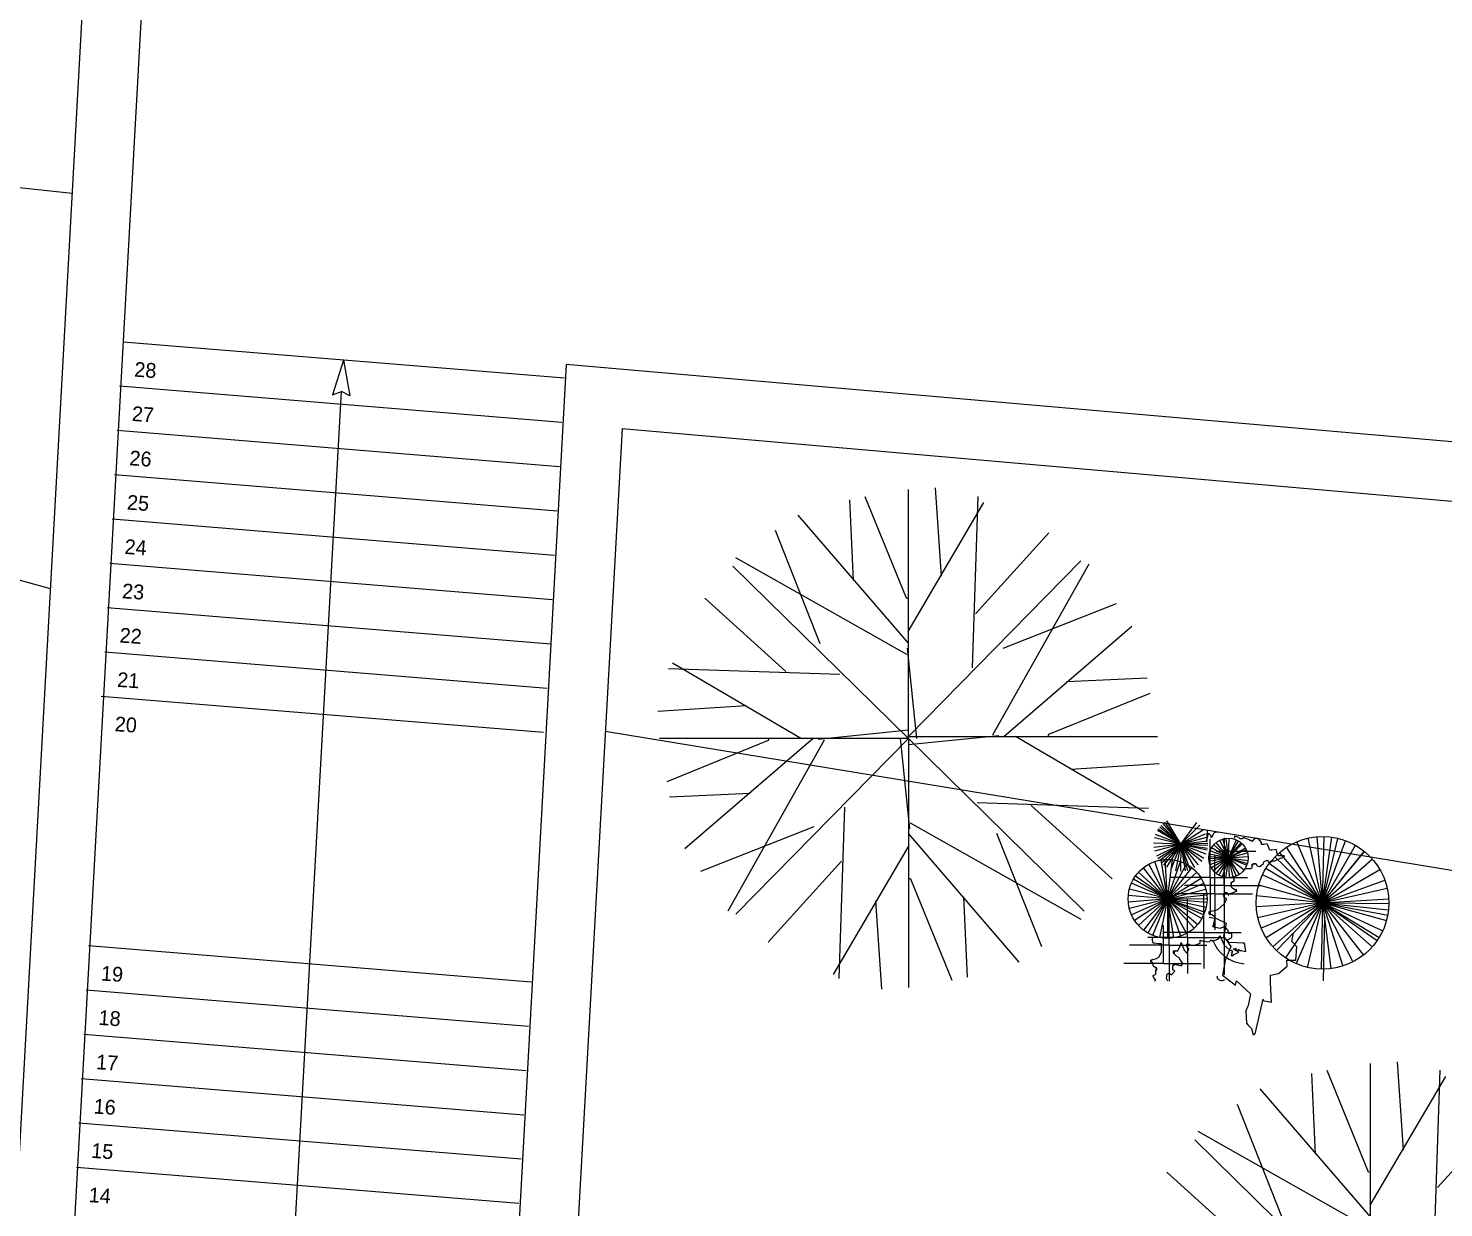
# Model space of a CAD drawing. Header units: millimetres. Extents: x 387 to 811, y 539 to 827.
# Drawn here: x 721.85 to 731.42, y 745.27 to 753.25 of the extents above; entities that cross this region are included whole.
import ezdxf
from ezdxf.enums import TextEntityAlignment as Align

# ---------------------------------------------------------------- set-up
doc = ezdxf.new("R2010")
doc.units = ezdxf.units.MM
for name, color, linetype in [('cuvas de nível', 51, 'Continuous'), ('LINHA FINA', 8, 'Continuous'), ('MOBILIARIO', 3, 'Continuous'), ('SIMBOLOS', 4, 'Continuous'), ('TEXTO', 4, 'Continuous'), ('vegetação', 112, 'Continuous')]:
    doc.layers.add(name, color=color, linetype=linetype)

# ---------------------------------------------------------------- blocks, each defined once
blk = doc.blocks.new('T2', base_point=(179.76, 122.92))
for p, q in [((187.6, 161.67), (186.23, 182.74)), ((166.66, 160.66), (165.76, 179.9)), ((179.27, 156.4), (169.42, 180.59)), ((179.68, 148.48), (197.76, 179.21)), ((179.76, 122.92), (179.76, 182.32)), ((179.77, 145.68), (153.43, 176.25)), ((158.72, 145.53), (148.04, 172.54)), ((179.38, 143.01), (138.6, 166.06)), ((137.87, 164.08), (179.76, 122.92)), ((150.5, 138.92), (131.2, 156.4)), ((179.76, 156.27), (179.27, 156.4)), ((181.73, 122.9), (179.52, 144.47)), ((163.39, 138.18), (122.51, 139.57))]:
    blk.add_line(p, q)
blk = doc.blocks.new('AHUA1PL2')
for p, q in [((-0.0139, 0.9484), (-0.2932, 1.634)), ((0, 0), (0, 1.6829)), ((0.2221, 1.0978), (0.1833, 1.6947)), ((-0.3713, 1.0693), (-0.3968, 1.6144)), ((-0.0024, 0.7242), (0.5099, 1.5949)), ((0.0003, 0.6449), (-0.7461, 1.511)), ((-0.5963, 0.6406), (-0.8989, 1.4057)), ((-1.187, 1.1662), (0, 0)), ((-0.0108, 0.5691), (-1.1663, 1.2222)), ((-0.8293, 0.4533), (-1.376, 0.9485)), ((-0.0001, 0.9449), (-0.0139, 0.9484)), ((0.0558, -0.0005), (-0.007, 0.6104)), ((-0.464, 0.4323), (-1.6222, 0.4717))]:
    blk.add_line(p, q)
at = {"xscale": 0.02833333322, "yscale": 0.02833333322, "zscale": 0.02833333322}
for p, rotation in [((0, 0.0148), 269.9999999999999), ((0, 0), 89.99999999999999), ((0, 0), 180)]:
    blk.add_blockref('T2', p, dxfattribs=dict(at, rotation=rotation))

msp = doc.modelspace()

# ---------------------------------------------------------------- linework, layer by layer
at = {"layer": 'cuvas de nível'}
for points in [[(722.1433, 752.1311, 106), (720.6256, 752.2934, 106), (718.5256, 753.1234, 106), (714.2456, 756.1034, 106), (713.2756, 758.3934, 106), (712.6956, 761.8934, 106), (712.1716, 763.0209, 106)], [(712.1716, 757.0915, 105), (712.3056, 756.5334, 105), (714.3556, 753.2534, 105), (717.3656, 750.7434, 105), (721.9959, 749.4599, 105)], [(725.7484, 748.4948, 105), (733.0756, 747.2934, 105), (741.1356, 746.0534, 105), (747.6819, 744.9542, 105)]]:
    msp.add_polyline3d(points, dxfattribs=at)
at = {"layer": 'LINHA FINA'}
for p, q in [((725.4716, 750.8828, 113.2744), (722.4885, 751.1269, 113.2744)), ((725.4551, 750.5831, 113.2744), (722.464, 750.8279, 113.2744)), ((725.4385, 750.2835, 113.2744), (722.4475, 750.5282, 113.2744)), ((725.422, 749.9838, 113.2744), (722.431, 750.2286, 113.2744)), ((725.4055, 749.6842, 113.2744), (722.4144, 749.9289, 113.2744)), ((725.3889, 749.3845, 113.2744), (722.3979, 749.6293, 113.2744)), ((725.3803, 749.0842, 113.2744), (722.3814, 749.3296, 113.2744)), ((725.3559, 748.7852, 113.2744), (722.3648, 749.03, 113.2744)), ((725.3314, 748.4862, 113.2744), (722.3404, 748.731, 113.2744)), ((725.2463, 746.7996, 110.7301), (722.2553, 747.0443, 110.7301)), ((725.2298, 746.4999, 110.7301), (722.2387, 746.7447, 110.7301)), ((725.2133, 746.2003, 110.7301), (722.2222, 746.445, 110.7301)), ((725.1967, 745.9006, 110.7301), (722.2057, 746.1454, 110.7301)), ((725.1802, 745.601, 110.7301), (722.1891, 745.8457, 110.7301)), ((725.1637, 745.3013, 110.7301), (722.1726, 745.5461, 110.7301))]:
    msp.add_line(p, q, dxfattribs=at)
at = {"layer": 'MOBILIARIO'}
for p, q in [((722.6819, 754.633, 114.7935), (721.1949, 727.6812, 99.1474)), ((722.2519, 754.1003, 114.4715), (720.8093, 727.9548, 99.2934)), ((725.4847, 750.976, 114.5466), (724.8802, 740.0189, 108.1857)), ((725.4848, 750.977, 54), (747.4319, 749.0568, 54)), ((725.8614, 750.5415, 114.3072), (725.301, 740.3858, 108.4115)), ((725.8614, 750.5415, 114.3072), (747.4319, 748.6553, 54.6909))]:
    msp.add_line(p, q, dxfattribs=at)
at = {"layer": 'SIMBOLOS', "elevation": 112.1082}
for points in [[(723.9791, 751.0036), (723.9032, 750.7706), (723.9643, 750.7914)], [(723.9791, 751.0036), (724.0219, 750.7623), (723.9643, 750.7914)]]:
    msp.add_lwpolyline(points, dxfattribs=at)
at = {"layer": 'TEXTO'}
msp.add_line((723.3767, 740.1419, 54), (723.9643, 750.7914, 112.1082), dxfattribs=at)
at = {"layer": 'vegetação'}
for p, q in [((729.6379, 747.7315, 54), (729.5068, 747.859, 54)), ((729.6379, 747.7315, 54), (729.5197, 747.8711, 54)), ((729.6379, 747.7315, 54), (729.5317, 747.8804, 54)), ((729.6379, 747.7315, 54), (729.5443, 747.8886, 54)), ((729.6379, 747.7315, 54), (729.7467, 747.8785, 54)), ((729.6379, 747.7315, 54), (729.7673, 747.8608, 54)), ((729.6379, 747.7315, 54), (729.46, 747.7737, 54)), ((729.6379, 747.7315, 54), (729.4675, 747.798, 54)), ((729.6379, 747.7315, 54), (729.4808, 747.8251, 54)), ((729.6379, 747.7315, 54), (729.4861, 747.8335, 54)), ((729.6379, 747.7315, 54), (729.4959, 747.8467, 54)), ((729.6379, 747.7315, 54), (729.7914, 747.8309, 54)), ((729.6379, 747.7315, 54), (729.7914, 747.8309, 54)), ((729.6379, 747.7315, 54), (729.8067, 747.8019, 54)), ((729.6379, 747.7315, 54), (729.8146, 747.7786, 54)), ((729.8364, 747.5054, 54), (729.8364, 747.7655, 54)), ((729.9608, 747.6384, 54), (729.9022, 747.7583, 54)), ((729.9608, 747.6384, 54), (729.9227, 747.7663, 54)), ((729.9312, 747.7742, 54), (729.9312, 746.8484, 54)), ((729.9608, 747.6384, 54), (729.9443, 747.7708, 54)), ((729.9608, 747.6384, 54), (729.9663, 747.7718, 54)), ((729.9608, 747.6384, 54), (730.0143, 747.7607, 54)), ((730.5972, 747.3347, 54), (730.5008, 747.7724, 54)), ((730.5972, 747.3347, 54), (730.5605, 747.7814, 54)), ((730.5972, 747.3347, 54), (730.6069, 747.7828, 54)), ((730.5972, 747.3347, 54), (730.6608, 747.7783, 54)), ((730.5972, 747.3347, 54), (730.7003, 747.7708, 54)), ((729.6379, 747.7315, 54), (729.4552, 747.739, 54)), ((729.6379, 747.7315, 54), (729.4565, 747.7085, 54)), ((729.6379, 747.7315, 54), (729.4612, 747.6843, 54)), ((729.6379, 747.7315, 54), (729.4736, 747.6512, 54)), ((729.6379, 747.7315, 54), (729.4844, 747.632, 54)), ((729.6379, 747.7315, 54), (729.494, 747.6187, 54)), ((729.6379, 747.7315, 54), (729.5086, 747.6022, 54)), ((729.6379, 747.7315, 54), (729.5227, 747.5895, 54)), ((729.6379, 747.7315, 54), (729.5428, 747.5753, 54)), ((729.6379, 747.7315, 54), (729.5722, 747.5608, 54)), ((729.6379, 747.7315, 54), (729.6037, 747.5518, 54)), ((729.6379, 747.7315, 54), (729.6364, 747.5486, 54)), ((729.6379, 747.7315, 54), (729.8194, 747.7541, 54)), ((729.6379, 747.7315, 54), (729.8207, 747.7381, 54)), ((729.6379, 747.7315, 54), (729.7571, 747.5927, 54)), ((729.6379, 747.7315, 54), (729.7304, 747.5737, 54)), ((729.6379, 747.7315, 54), (729.8086, 747.6658, 54)), ((729.6379, 747.7315, 54), (729.795, 747.6379, 54)), ((729.6379, 747.7315, 54), (729.7799, 747.6162, 54)), ((729.6379, 747.7315, 54), (729.7799, 747.6162, 54)), ((729.6379, 747.7315, 54), (729.819, 747.7054, 54)), ((729.6379, 747.7315, 54), (729.8207, 747.7239, 54)), ((729.6379, 747.7315, 54), (729.8169, 747.694, 54)), ((729.6379, 747.7315, 54), (729.6691, 747.5513, 54)), ((729.6379, 747.7315, 54), (729.6851, 747.5548, 54)), ((729.6379, 747.7315, 54), (729.7007, 747.5597, 54)), ((729.9608, 747.6384, 54), (729.8297, 747.6634, 54)), ((729.9608, 747.6384, 54), (729.8363, 747.6864, 54)), ((729.9608, 747.6384, 54), (729.8468, 747.7078, 54)), ((729.9608, 747.6384, 54), (729.8611, 747.7271, 54)), ((730.1455, 747.6816, 54), (729.8771, 747.6816, 54)), ((729.9608, 747.6384, 54), (729.8785, 747.7435, 54)), ((729.9315, 747.453, 54), (729.9315, 747.7132, 54)), ((729.9608, 747.6384, 54), (730.0291, 747.7531, 54)), ((729.9608, 747.6384, 54), (730.0471, 747.7403, 54)), ((729.9608, 747.6384, 54), (730.0539, 747.7341, 54)), ((729.9608, 747.6384, 54), (730.0755, 747.7067, 54)), ((729.9608, 747.6384, 54), (730.0816, 747.6953, 54)), ((729.9608, 747.6384, 54), (730.0898, 747.6728, 54)), ((729.9608, 747.6384, 54), (730.0898, 747.6728, 54)), ((730.5972, 747.3347, 54), (730.3049, 747.6745, 54)), ((730.5972, 747.3347, 54), (730.3532, 747.7106, 54)), ((730.5972, 747.3347, 54), (730.4242, 747.7482, 54)), ((730.5972, 747.3347, 54), (730.7519, 747.7553, 54)), ((730.5972, 747.3347, 54), (730.819, 747.7241, 54)), ((730.5972, 747.3347, 54), (730.8793, 747.6829, 54)), ((730.5972, 747.3347, 54), (730.8801, 747.6823, 54)), ((729.5496, 747.3618, 54), (729.3857, 747.5724, 54)), ((729.5496, 747.3618, 54), (729.4226, 747.5966, 54)), ((729.5496, 747.3618, 54), (729.463, 747.6143, 54)), ((729.5496, 747.3618, 54), (729.5057, 747.6251, 54)), ((729.5496, 747.3618, 54), (729.534, 747.6283, 54)), ((729.5496, 747.3618, 54), (729.5818, 747.6268, 54)), ((729.5496, 747.3618, 54), (729.6363, 747.6143, 54)), ((729.5496, 747.3618, 54), (729.6767, 747.5966, 54)), ((729.5496, 747.3618, 54), (729.7136, 747.5724, 54)), ((729.9608, 747.6384, 54), (729.8275, 747.6455, 54)), ((729.9608, 747.6384, 54), (729.8275, 747.6329, 54)), ((729.9608, 747.6384, 54), (729.8293, 747.6157, 54)), ((729.9608, 747.6384, 54), (729.8355, 747.5926, 54)), ((729.9608, 747.6384, 54), (729.8457, 747.5709, 54)), ((729.9608, 747.6384, 54), (729.8596, 747.5514, 54)), ((729.8697, 747.3959, 54), (729.8697, 747.656, 54)), ((729.9608, 747.6384, 54), (729.8767, 747.5348, 54)), ((729.9608, 747.6384, 54), (729.8767, 747.5348, 54)), ((729.9608, 747.6384, 54), (729.8966, 747.5214, 54)), ((729.9608, 747.6384, 54), (729.9185, 747.5118, 54)), ((729.9608, 747.6384, 54), (729.9418, 747.5063, 54)), ((729.9608, 747.6384, 54), (730.0938, 747.6492, 54)), ((729.9608, 747.6384, 54), (730.0933, 747.6219, 54)), ((729.9608, 747.6384, 54), (730.0854, 747.5904, 54)), ((729.9608, 747.6384, 54), (730.0892, 747.6018, 54)), ((729.9608, 747.6384, 54), (729.9657, 747.505, 54)), ((729.9608, 747.6384, 54), (729.9894, 747.508, 54)), ((729.9608, 747.6384, 54), (730.0681, 747.559, 54)), ((729.9608, 747.6384, 54), (730.0334, 747.5264, 54)), ((729.9608, 747.6384, 54), (730.0122, 747.5152, 54)), ((729.9608, 747.6384, 54), (730.0334, 747.5264, 54)), ((730.5972, 747.3347, 54), (730.2142, 747.5675, 54)), ((730.5972, 747.3347, 54), (730.2366, 747.6009, 54)), ((730.5972, 747.3347, 54), (730.2741, 747.6453, 54)), ((730.5972, 747.3347, 54), (730.9334, 747.631, 54)), ((729.5496, 747.3618, 54), (729.3186, 747.4955, 54)), ((729.5496, 747.3618, 54), (729.3315, 747.5157, 54)), ((729.5496, 747.3618, 54), (729.3533, 747.5426, 54)), ((729.5496, 747.3618, 54), (729.746, 747.5426, 54)), ((729.5496, 747.3618, 54), (729.7769, 747.5019, 54)), ((729.8364, 747.5054, 54), (729.568, 747.5054, 54)), ((729.8364, 747.5054, 54), (729.8364, 747.2628, 54)), ((729.8364, 747.5054, 54), (730.0902, 747.5054, 54)), ((730.5972, 747.3347, 54), (730.1907, 747.5236, 54)), ((730.5972, 747.3347, 54), (730.9837, 747.5615, 54)), ((730.5972, 747.3347, 54), (731.018, 747.4889, 54)), ((729.5496, 747.3618, 54), (729.2836, 747.3838, 54)), ((729.5496, 747.3618, 54), (729.2909, 747.4273, 54)), ((729.5496, 747.3618, 54), (729.3052, 747.469, 54)), ((729.5496, 747.3618, 54), (729.7941, 747.469, 54)), ((729.5496, 747.3618, 54), (729.8084, 747.4273, 54)), ((729.5496, 747.3618, 54), (729.8151, 747.3894, 54)), ((729.8697, 747.3959, 54), (729.6013, 747.3959, 54)), ((729.9315, 747.453, 54), (729.6631, 747.453, 54)), ((729.7936, 747.1339, 54), (729.7936, 747.3941, 54)), ((729.8697, 747.3959, 54), (730.1235, 747.3959, 54)), ((729.8697, 747.3959, 54), (729.8697, 747.1533, 54)), ((729.9315, 747.453, 54), (730.1853, 747.453, 54)), ((729.9315, 747.453, 54), (729.9315, 747.2104, 54)), ((730.5972, 747.3347, 54), (730.1514, 747.3814, 54)), ((730.5972, 747.3347, 54), (730.1652, 747.4541, 54)), ((730.5972, 747.3347, 54), (731.034, 747.4352, 54)), ((729.5496, 747.3618, 54), (729.2836, 747.3398, 54)), ((729.5496, 747.3618, 54), (729.2909, 747.2963, 54)), ((729.5496, 747.3618, 54), (729.3052, 747.2546, 54)), ((729.5496, 747.3618, 54), (729.3262, 747.2158, 54)), ((729.5496, 747.3618, 54), (729.3533, 747.181, 54)), ((729.5496, 747.3618, 54), (729.3857, 747.1511, 54)), ((729.5496, 747.3618, 54), (729.4159, 747.1308, 54)), ((729.5496, 747.3618, 54), (729.4482, 747.1149, 54)), ((729.5496, 747.3618, 54), (729.4939, 747.1007, 54)), ((729.5496, 747.3618, 54), (729.4939, 747.1007, 54)), ((729.5496, 747.3618, 54), (729.8166, 747.3655, 54)), ((729.5496, 747.3618, 54), (729.8107, 747.306, 54)), ((729.5496, 747.3618, 54), (729.8157, 747.3398, 54)), ((729.5496, 747.3618, 54), (729.6363, 747.1093, 54)), ((729.5496, 747.3618, 54), (729.6767, 747.127, 54)), ((729.5496, 747.3618, 54), (729.7531, 747.189, 54)), ((729.5496, 747.3618, 54), (729.7281, 747.1632, 54)), ((729.5496, 747.3618, 54), (729.7941, 747.2546, 54)), ((729.5496, 747.3618, 54), (729.7807, 747.2281, 54)), ((729.5496, 747.3618, 54), (729.7807, 747.2281, 54)), ((729.5496, 747.3618, 54), (729.8008, 747.2715, 54)), ((729.5496, 747.3618, 54), (729.5496, 747.0949, 54)), ((729.5496, 747.3618, 54), (729.5892, 747.0978, 54)), ((729.5605, 747.0482, 54), (729.5605, 747.3084, 54)), ((729.6842, 747.1006, 54), (729.6842, 747.3608, 54)), ((730.5972, 747.3347, 54), (730.1498, 747.3074, 54)), ((730.5972, 747.3347, 54), (730.1604, 747.2341, 54)), ((730.5972, 747.3347, 54), (730.1829, 747.1636, 54)), ((730.5972, 747.3347, 54), (730.2167, 747.0977, 54)), ((730.5972, 747.3347, 54), (730.2609, 747.0383, 54)), ((730.5972, 747.3347, 54), (730.2849, 747.0131, 54)), ((730.5972, 747.3347, 54), (730.3474, 746.9625, 54)), ((730.5972, 747.3347, 54), (730.4178, 746.9239, 54)), ((730.5972, 747.3347, 54), (730.4941, 746.8985, 54)), ((730.5972, 747.3347, 54), (730.4941, 746.8985, 54)), ((730.5972, 747.3347, 54), (730.5874, 746.8866, 54)), ((730.5972, 747.3347, 54), (731.0446, 747.362, 54)), ((730.5972, 747.3347, 54), (730.8019, 746.9359, 54)), ((730.5972, 747.3347, 54), (730.967, 747.0814, 54)), ((730.5972, 747.3347, 54), (730.9801, 747.1018, 54)), ((730.5972, 747.3347, 54), (730.9324, 747.0372, 54)), ((730.5972, 747.3347, 54), (730.9801, 747.1018, 54)), ((730.5972, 747.3347, 54), (730.8739, 746.9821, 54)), ((730.5972, 747.3347, 54), (731.0036, 747.1457, 54)), ((730.5972, 747.3347, 54), (731.0292, 747.2152, 54)), ((730.5972, 747.3347, 54), (730.7335, 746.9077, 54)), ((730.5972, 747.3347, 54), (731.0429, 747.288, 54)), ((730.5972, 747.3347, 54), (731.0375, 747.2512, 54)), ((730.5972, 747.3347, 54), (731.0454, 747.3312, 54)), ((730.5972, 747.3347, 54), (730.6539, 746.8901, 54)), ((729.5225, 746.9244, 54), (729.5225, 747.1846, 54)), ((730.604, 746.8079, 54), (730.6135, 747.2446, 54)), ((729.6842, 747.1006, 54), (729.4158, 747.1006, 54)), ((729.7936, 747.1339, 54), (729.5252, 747.1339, 54)), ((729.6842, 747.1006, 54), (729.6842, 746.858, 54)), ((729.6842, 747.1006, 54), (729.938, 747.1006, 54)), ((729.7936, 747.1339, 54), (729.7936, 746.8913, 54)), ((729.7936, 747.1339, 54), (730.0474, 747.1339, 54)), ((729.5605, 747.0482, 54), (729.2921, 747.0482, 54)), ((729.5605, 747.0482, 54), (729.8143, 747.0482, 54)), ((729.5605, 747.0482, 54), (729.5605, 746.8056, 54)), ((729.5225, 746.9244, 54), (729.254, 746.9244, 54)), ((729.5225, 746.9244, 54), (729.7763, 746.9244, 54))]:
    msp.add_line(p, q, dxfattribs=at)
at = {"layer": 'vegetação', "elevation": 54}
for points in [[(729.8173, 747.8292), (729.8126, 747.7483), (729.8269, 747.8054), (729.8411, 747.7911), (729.8411, 747.7768), (729.8506, 747.7816), (729.8649, 747.8102), (729.8649, 747.8102), (729.8839, 747.8149), (729.8887, 747.8149)], [(730.079, 747.5673), (730.1122, 747.5673), (730.1218, 747.5721), (730.1218, 747.5911), (730.1218, 747.5959), (730.1455, 747.6006), (730.1551, 747.5863), (730.1741, 747.5816), (730.1979, 747.6006), (730.1979, 747.6054), (730.2026, 747.6149), (730.2216, 747.6244), (730.2216, 747.6244), (730.2359, 747.6054), (730.2597, 747.6197), (730.274, 747.6197), (730.3073, 747.634), (730.3358, 747.6435), (730.3406, 747.653), (730.312, 747.653), (730.2977, 747.653), (730.293, 747.6625), (730.2835, 747.6959), (730.2549, 747.6911), (730.2454, 747.6911), (730.2407, 747.6911), (730.2264, 747.7244), (730.2216, 747.734), (730.2026, 747.7292), (730.2026, 747.7292), (730.1836, 747.7292), (730.1836, 747.7435), (730.1646, 747.7673), (730.1503, 747.7721), (730.1313, 747.7625), (730.1265, 747.753), (730.0599, 747.7768), (730.0552, 747.7673), (730.0409, 747.7673), (730.0314, 747.7768), (730.0028, 747.7864), (730.0028, 747.7721)], [(730.1023, 747.7626), (730.1023, 747.7585), (730.1048, 747.7593), (730.108, 747.7593), (730.1096, 747.7593), (730.1104, 747.7577), (730.1121, 747.7569), (730.1137, 747.7561), (730.1177, 747.7545), (730.1185, 747.7545), (730.125, 747.7528), (730.1283, 747.7569), (730.1283, 747.7577), (730.1331, 747.7634)], [(729.5503, 746.8047), (729.5462, 746.8149), (729.5415, 746.8244), (729.5462, 746.853), (729.5605, 746.8625), (729.5748, 746.8482), (729.5986, 746.872), (729.5843, 746.8815), (729.5843, 746.9101), (729.5986, 746.9196), (729.6414, 746.9101), (729.6556, 746.9244), (729.6461, 746.9339), (729.6366, 746.9482), (729.6271, 746.9625), (729.6128, 746.972), (729.589, 746.9958), (729.589, 747.0101), (729.6176, 747.0101), (729.6366, 747.0482), (729.6414, 747.0673), (729.6604, 747.0149), (729.6794, 746.9958), (729.6937, 747.0244), (729.6794, 747.0387), (729.6794, 747.0577), (729.7127, 747.0482), (729.7317, 747.0482), (729.7698, 747.0625), (729.7698, 747.0816), (729.7888, 747.0768), (729.8316, 747.072), (729.8411, 747.0816), (729.8554, 747.0768), (729.8935, 747.0911), (729.903, 747.1149), (729.9315, 747.0482), (729.9696, 747.0149), (729.9886, 747.0101), (729.9791, 746.9768), (730.0314, 747.0006), (729.9933, 747.0244), (730.079, 747.0054), (730.0694, 747.0625), (729.9648, 747.0673), (729.9505, 747.0816), (729.9838, 747.1006), (729.9838, 747.1244), (729.9743, 747.1292), (729.96, 747.1292), (729.96, 747.1482), (729.9505, 747.1577), (729.9315, 747.172), (729.903, 747.1625), (729.8554, 747.172), (729.8602, 747.1863), (729.8744, 747.2387), (729.8649, 747.2435), (729.8506, 747.253), (729.8316, 747.2578), (729.8316, 747.2768), (729.8554, 747.2816), (729.8887, 747.2911), (729.9315, 747.3292), (729.9505, 747.3625), (729.9315, 747.372), (729.9267, 747.3911), (729.941, 747.4054), (729.9648, 747.3959), (730.0171, 747.4149), (729.9886, 747.434), (729.9791, 747.4435), (729.9791, 747.4625), (729.9791, 747.4625), (729.9791, 747.4721), (730.0028, 747.4863), (729.9981, 747.5006)], [(729.8308, 747.239), (729.8799, 747.2298), (729.945, 747.1973), (729.9358, 747.1482), (729.9285, 747.109), (729.9764, 747.0391), (729.9384, 746.9447), (729.92, 746.8466), (730.009, 746.7791), (730.0146, 746.8085), (730.1097, 746.7196), (730.095, 746.6412), (730.0779, 746.6038), (730.0828, 746.5216), (730.0908, 746.5099), (730.1166, 746.4848), (730.1289, 746.4419), (730.1406, 746.4499), (730.1945, 746.6835), (730.1926, 746.6737), (730.2516, 746.6626), (730.246, 746.7957), (730.2453, 746.8466), (730.2981, 746.857), (730.3583, 746.9066), (730.3558, 746.9477), (730.4166, 746.9465), (730.4233, 747.0366), (730.3895, 747.0734), (730.4005, 747.1323)], [(729.4599, 746.8047), (729.4701, 746.8149), (729.4606, 746.8196), (729.4511, 746.8387), (729.4511, 746.8434), (729.4701, 746.853), (729.4701, 746.8768), (729.4749, 746.8911), (729.4559, 746.9054), (729.4511, 746.9101), (729.4511, 746.9244), (729.4368, 746.9387), (729.4368, 746.9482), (729.4749, 746.9577), (729.4892, 746.9673), (729.5082, 747.0006), (729.5082, 747.0577), (729.4892, 747.0577), (729.4606, 747.0625), (729.4511, 747.0625), (729.4463, 747.0816), (729.4463, 747.0863), (729.4463, 747.0958), (729.4463, 747.1054)]]:
    msp.add_lwpolyline(points, dxfattribs=at)
at = {"layer": 'vegetação'}
for centre, radius in [((729.9608, 747.6384, 54), 0.1335), ((730.5972, 747.3347, 54), 0.4482), ((729.5496, 747.3618, 54), 0.2669)]:
    msp.add_circle(centre, radius, dxfattribs=at)
for centre, radius, start, end in [((730.1314, 747.5881, 54), 0.0104, 69.38637, 212.49387), ((730.1376, 747.6045, 54), 0.00712, 249.38637, 352.60242), ((729.9944, 747.464, 54), 0.0161, 96.68165, 198.43918), ((729.9457, 747.3842, 54), 0.0197, 119.00968, 219.10834), ((729.9447, 747.386, 54), 0.0177, 347.86592, 119.00968), ((730.0063, 747.4195, 54), 0.00951, 262.38633, 55.15935), ((729.8436, 747.2654, 54), 0.0118, 155.50273, 254.84559), ((729.8705, 747.1796, 54), 0.0109, 137.83145, 272.80722), ((729.9018, 747.1014, 54), 0.00697, 18.23458, 193.69272), ((729.9667, 747.1352, 54), 0.00683, 145.87715, 315.47557), ((729.6067, 746.9969, 54), 0.0141, 100.30904, 238.73312), ((729.6889, 747.0451, 54), 0.0112, 43.54659, 223.05143), ((729.8428, 747.0738, 54), 0.00811, 57.22828, 172.37496), ((730.0878, 747.1718, 54), 0.2496, 200.10385, 265.4803), ((729.9639, 747.0787, 54), 0.00867, 96.40863, 263.59137), ((729.9777, 747.004, 54), 0.00988, 309.13002, 75.89862), ((730.0119, 747.0186, 54), 0.00698, 67.24827, 268.59079), ((730.0443, 747.0273, 54), 0.0154, 199.56233, 303.52587), ((730.0584, 747.0509, 54), 0.0137, 352.14283, 114.05093), ((729.4474, 746.9423, 54), 0.00929, 59.75331, 222.99469), ((729.4652, 746.8883, 54), 0.0119, 295.51533, 107.1789), ((729.6018, 746.9001, 54), 0.0195, 59.08743, 210.9821), ((729.9886, 746.9852, 54), 0.0076, 190.17697, 334.61605), ((729.9146, 746.8423, 54), 0.0328, 184.54814, 308.64513)]:
    msp.add_arc(centre, radius, start, end, dxfattribs=at)

# ---------------------------------------------------------------- block references
for p in [(727.7978, 748.446, 106), (730.9213, 744.5664, 105)]:
    msp.add_blockref('AHUA1PL2', p, dxfattribs=at)

# ---------------------------------------------------------------- texts
at = {"layer": 'TEXTO'}
for s, p in [('28', (722.6396, 750.9379, 113.2744)), ('27', (722.6231, 750.6383, 113.2744)), ('26', (722.6066, 750.3386, 113.2744)), ('25', (722.59, 750.039, 113.2744)), ('24', (722.5735, 749.7393, 113.2744)), ('23', (722.557, 749.4397, 113.2744)), ('22', (722.5404, 749.14, 113.2744)), ('21', (722.5239, 748.8404, 113.2744)), ('20', (722.5074, 748.5407, 113.2744)), ('19', (722.4143, 746.8547, 110.7301)), ('18', (722.3978, 746.5551, 110.7301)), ('17', (722.3813, 746.2554, 110.7301)), ('16', (722.3647, 745.9558, 110.7301)), ('15', (722.3482, 745.6561, 110.7301)), ('14', (722.3317, 745.3565, 110.7301))]:
    msp.add_text(s, height=0.1, rotation=356, dxfattribs=at).set_placement(p, align=Align.MIDDLE_CENTER)

doc.saveas('drawing.dxf')
